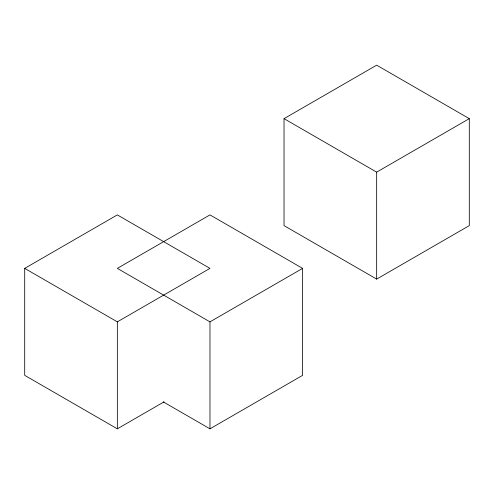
<?xml version="1.0" encoding="UTF-8"?>
<svg xmlns="http://www.w3.org/2000/svg" width="494" height="494" viewBox="0 0 494 494"><rect width="100%" height="100%" fill="white"/><g stroke="black" fill="none" stroke-linecap="round" stroke-linejoin="round"><path stroke-width="0.74" d="M24.7 268.378L117.337 214.896L209.969 268.378L117.337 321.86L24.7 268.378L24.7 375.347L117.337 428.829L163.983 401.894M284.031 118.653L376.663 65.171L469.3 118.653L469.3 225.622L376.663 279.104L284.031 225.622L284.031 118.653L376.663 172.14L469.3 118.653M302.606 268.378L209.969 214.896L117.337 268.378L209.969 321.86L302.606 268.378L302.606 375.347L209.969 428.829L163.316 401.894M376.663 172.14L376.663 279.104M209.969 321.86L209.969 428.829M117.337 321.86L117.337 428.829"/></g></svg>
